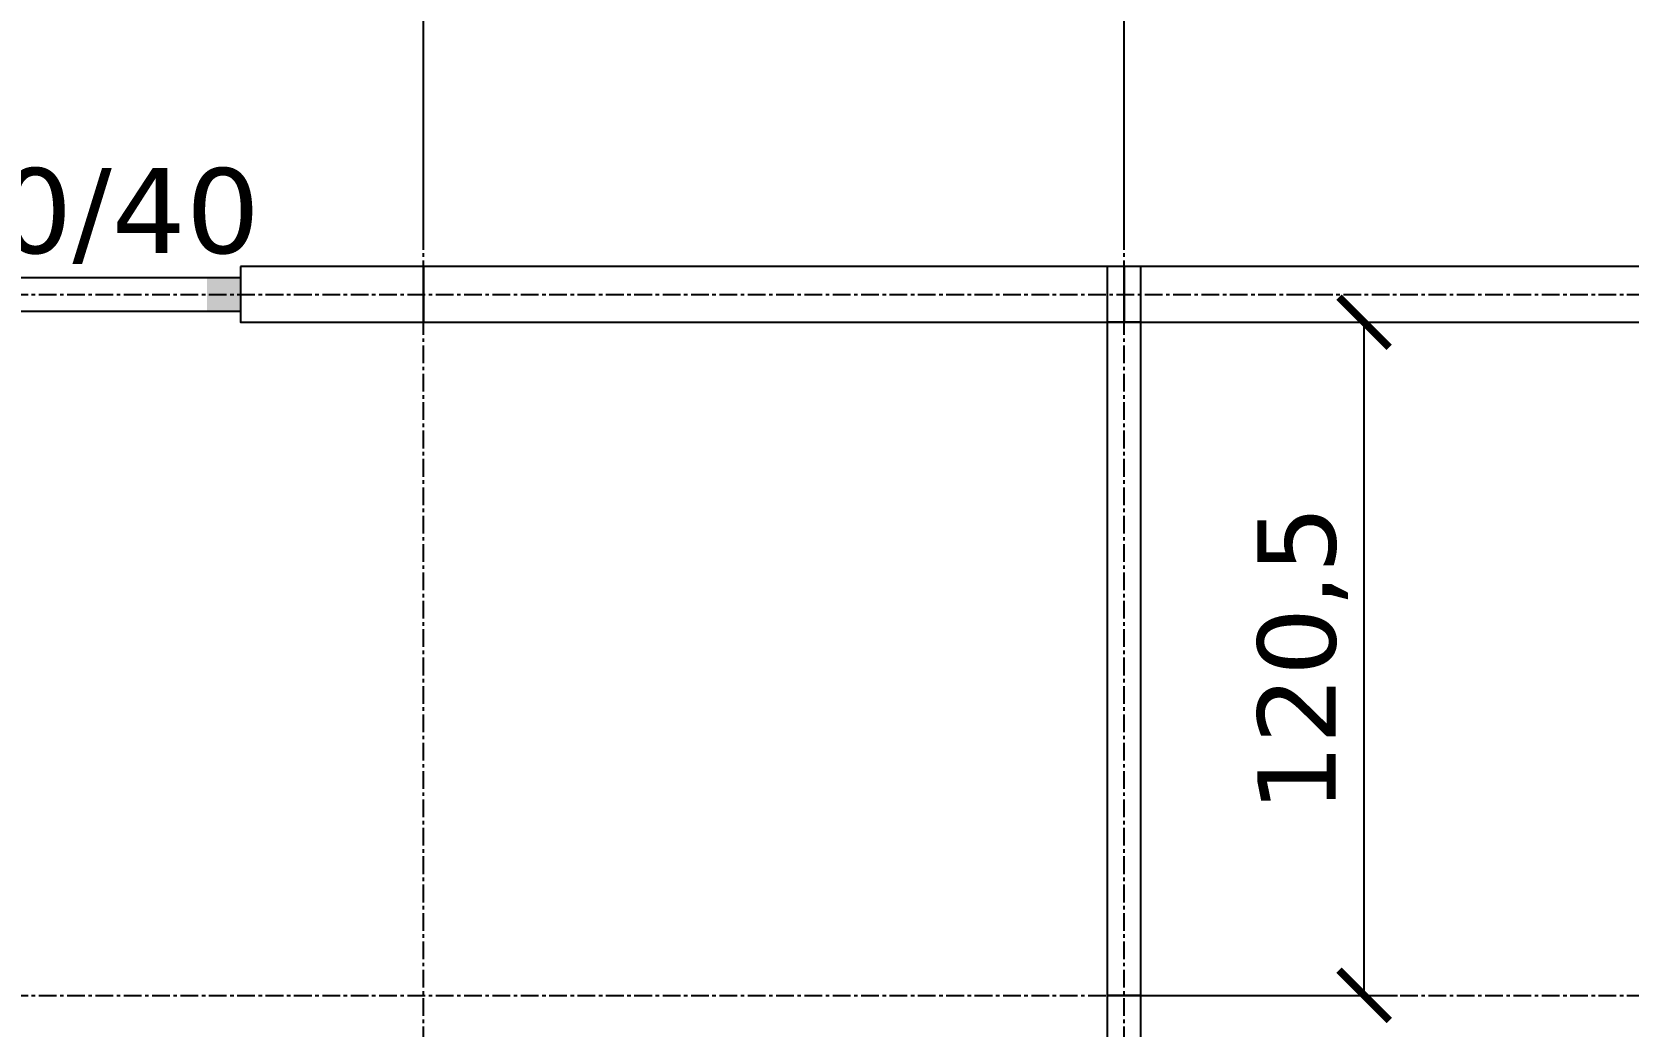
# Model space of a CAD drawing. Header units: centimetres. Extents: x -135 to 4159, y -1445 to 1077.
# Drawn here: x 65.4 to 351.3, y 603.3 to 781.2 of the extents above; entities that cross this region are included whole.
import ezdxf

# ---------------------------------------------------------------- set-up
doc = ezdxf.new("R2010")
doc.units = ezdxf.units.CM
doc.linetypes.add('CENTER', pattern=[5.08, 3.175, -0.635, 0.635, -0.635])
for name, color, linetype in [('AKS', 4, 'CENTER'), ('DIS_DUVAR_100', 30, 'Continuous'), ('DIS_UCLU_H_100', 3, 'Continuous'), ('IC_DUVAR_60', 30, 'Continuous'), ('OLCULER', 7, 'Continuous'), ('OZEL_PANEL_OLCU_CM', 3, 'Continuous'), ('PENCERE', 10, 'Continuous')]:
    doc.layers.add(name, color=color, linetype=linetype)
doc.styles.add('PORTMAN', font='DejaVuSans.ttf')
doc.styles.get("Standard").update_dxf_attribs({"font": 'DejaVuSans.ttf'})
doc.dimstyles.new('PORTMAN', dxfattribs={"dimtxt": 14, "dimasz": 9, "dimexe": 6, "dimexo": 5, "dimgap": 4, "dimtad": 1, "dimtxsty": 'PORTMAN', "dimblk": 'ARCHTICK', "dimcen": 2.5, "dimazin": 3, "dimtfac": 0.5, "dimtmove": 2, "dimatfit": 3})

# ---------------------------------------------------------------- blocks, each defined once
blk = doc.blocks.new('kaynak-pencere-6040')
at = {"layer": 'PENCERE', "color": 1}
for p, q in [((53375.86, 7992.28), (53385.86, 7992.28)), ((53377.86, 7932.28), (53377.86, 7992.28)), ((53383.86, 7932.28), (53383.86, 7992.28)), ((53375.86, 7932.28), (53385.86, 7932.28))]:
    blk.add_line(p, q, dxfattribs=at)
for points in [[(53377.86, 7992.28), (53377.86, 7986.28), (53383.86, 7992.28), (53383.86, 7986.28)], [(53377.86, 7932.28), (53377.86, 7938.28), (53383.86, 7932.28), (53383.86, 7938.28)]]:
    blk.add_solid(points, dxfattribs=at)
at = {"layer": 'PENCERE', "color": 0, "lineweight": 25}
blk.add_text('60/40', height=15.217, rotation=90, dxfattribs=at).set_placement((53373.47, 7935.61))
blk = doc.blocks.new('BOM_P03_PENCERE_600x400')
at = {"layer": 'PENCERE'}
blk.add_blockref('kaynak-pencere-6040', (0, 0), dxfattribs=at)
blk = doc.blocks.new('BOM_D04_1255p0_DIS_P03')
for points in [[(0, 92.75), (10, 92.75), (10, 125.5), (0, 125.5)], [(0, 0), (10, 0), (10, 32.75), (0, 32.75)]]:
    blk.add_lwpolyline(points, close=True)
at = {"layer": 'PENCERE'}
blk.add_blockref('BOM_P03_PENCERE_600x400', (-53375.862, -7899.528), dxfattribs=at)
blk = doc.blocks.new('BOM_D01_1255p0_DIS_DOLU')
blk.add_lwpolyline([(0, 0), (10, 0), (10, 125.5), (0, 125.5)], close=True)
blk = doc.blocks.new('BOM_I01_1255p0_IC_DOLU')
blk.add_lwpolyline([(0, 0), (6, 0), (6, 125.5), (0, 125.5)], close=True)
blk = doc.blocks.new('BOM_I02_1205p0_IC_DOLU')
blk.add_lwpolyline([(0, 0), (6, 0), (6, 120.5), (0, 120.5)], close=True)
blk = doc.blocks.new('BOM_B05_UCLU_H_DIS_100x60')
blk.add_lwpolyline([(-5, -3), (5, -3), (5, 3), (-5, 3)], close=True)
blk = doc.blocks.new('_ARCHTICK')
at = {"color": 0, "linetype": 'BYBLOCK', "const_width": 0.15}
blk.add_lwpolyline([(-0.5, -0.5), (0.5, 0.5)], dxfattribs=at)

msp = doc.modelspace()

# ---------------------------------------------------------------- linework, layer by layer
at = {"layer": 'AKS'}
for p, q in [((135.5, -35), (135.5, 780.25)), ((261, -35), (261, 780.25)), ((-35, 734.25), (808, 734.25)), ((-35, 608.75), (808, 608.75))]:
    msp.add_line(p, q, dxfattribs=at)

# ---------------------------------------------------------------- block references
at = {"layer": 'DIS_DUVAR_100', "rotation": 270}
for name, p in [('BOM_D04_1255p0_DIS_P03', (10, 739.25)), ('BOM_D01_1255p0_DIS_DOLU', (135.5, 739.25)), ('BOM_D01_1255p0_DIS_DOLU', (261, 739.25))]:
    msp.add_blockref(name, p, dxfattribs=at)
at = {"layer": 'DIS_UCLU_H_100', "rotation": 270}
msp.add_blockref('BOM_B05_UCLU_H_DIS_100x60', (261, 734.25), dxfattribs=at)
at = {"layer": 'IC_DUVAR_60'}
for name, p in [('BOM_I02_1205p0_IC_DOLU', (258, 608.75)), ('BOM_I01_1255p0_IC_DOLU', (258, 483.25))]:
    msp.add_blockref(name, p, dxfattribs=at)

# ---------------------------------------------------------------- dimensions: what is measured, and where the dimension line sits
at = {"layer": 'OLCULER'}
for base, p1, p2 in [((10, 841.25), (10, 739.25), (135.5, 739.25)), ((135.5, 841.25), (135.5, 739.25), (261, 739.25)), ((261, 841.25), (261, 739.25), (386.5, 739.25))]:
    msp.add_linear_dim(base=base, p1=p1, p2=p2, dimstyle='PORTMAN', override={"dimtxt": 14, "dimasz": 9, "dimexe": 6, "dimexo": 5, "dimdec": 2, "dimzin": 8, "dimdsep": 44}, dxfattribs=at).render()
at = {"layer": 'OZEL_PANEL_OLCU_CM'}
msp.add_linear_dim(base=(304, 608.75), p1=(258, 608.75), p2=(258, 729.25), angle=90, dimstyle='PORTMAN', override={"dimtxt": 14, "dimasz": 9, "dimexe": 6, "dimexo": 5, "dimdec": 2, "dimzin": 8, "dimdsep": 44}, dxfattribs=at).render()

doc.saveas('drawing.dxf')
